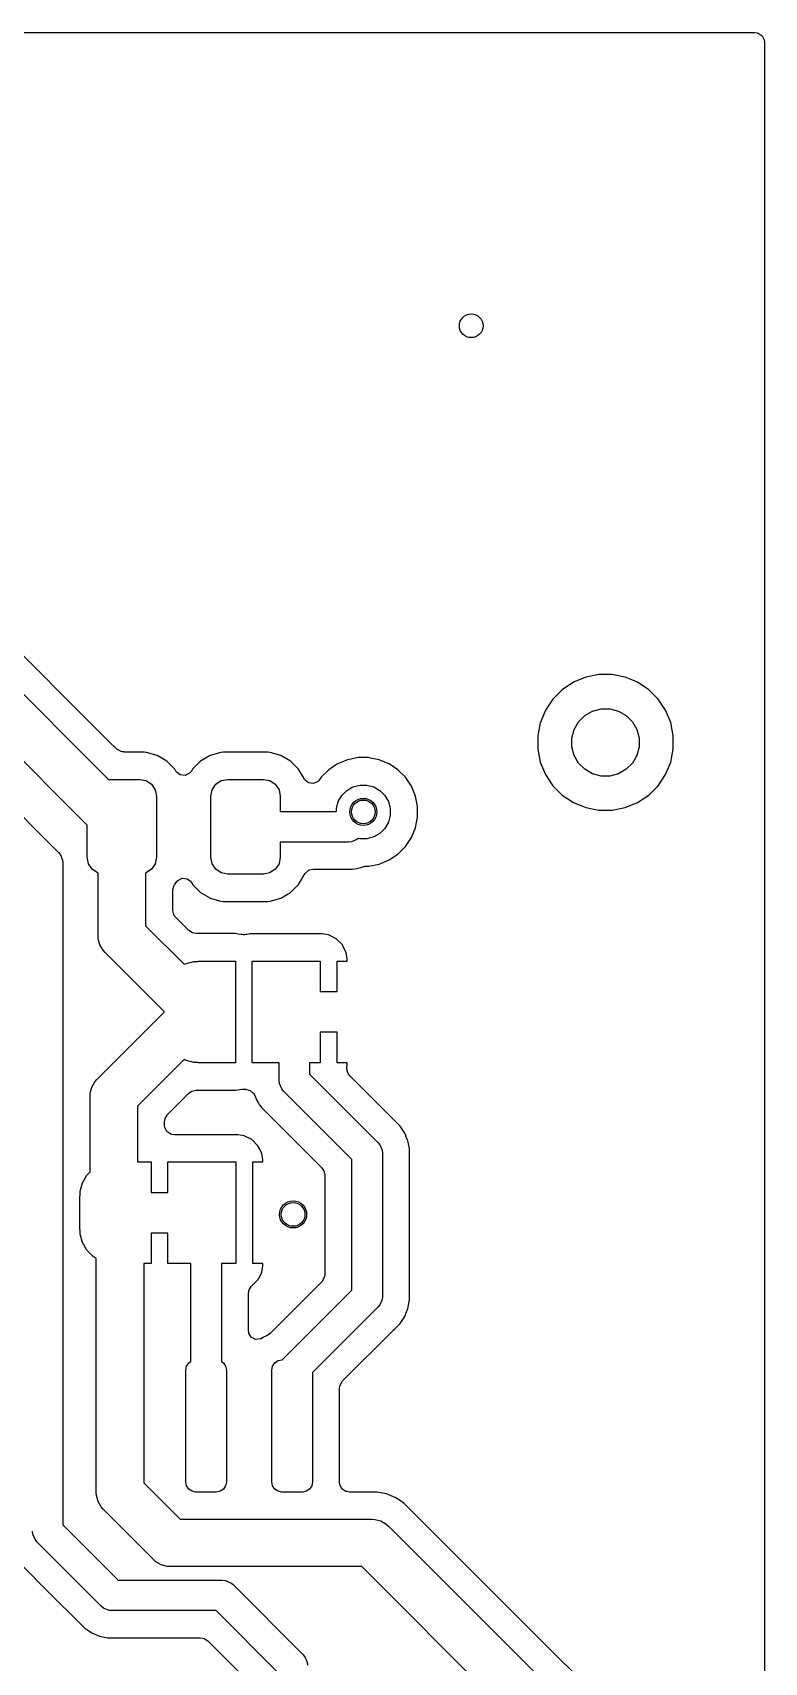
# Model space of a CAD drawing. Header units: inches. Extents: x 0.23 to 2.97, y 0.23 to 2.17.
# Drawn here: x 2.545 to 2.97, y 1.224 to 2.17 of the extents above; entities that cross this region are included whole.
import ezdxf

# ---------------------------------------------------------------- set-up
doc = ezdxf.new("R2010")
doc.units = ezdxf.units.IN
doc.header["$MEASUREMENT"] = 0
doc.layers.add('BLACK', color=250, linetype='CONTINUOUS')

msp = doc.modelspace()

# ---------------------------------------------------------------- linework, layer by layer
at = {"layer": 'BLACK', "linetype": 'CONTINUOUS'}
for p, q in [((1.57708, 2.1703), (2.96462, 2.1703)), ((2.96462, 2.1703), (2.96602, 2.17009)), ((2.96602, 2.17009), (2.96662, 2.16992)), ((2.96662, 2.16992), (2.96897, 2.16841)), ((2.96897, 2.16841), (2.96897, 2.16841)), ((2.96897, 2.16841), (2.96902, 2.16835)), ((2.96902, 2.16835), (2.97012, 2.16616)), ((2.97012, 2.16616), (2.97018, 2.16586)), ((2.97018, 2.16586), (2.9703, 2.1648)), ((2.9703, 2.1648), (2.9703, 0.23538)), ((2.58631, 1.76188), (2.43431, 1.91388)), ((2.42522, 1.90067), (2.58933, 1.73656)), ((2.5769, 1.71002), (2.40977, 1.87715)), ((2.42905, 1.82534), (2.56026, 1.69412)), ((2.85934, 1.79291), (2.85289, 1.7886)), ((2.86651, 1.79588), (2.85934, 1.79291)), ((2.87412, 1.79739), (2.86651, 1.79588)), ((2.86651, 1.79588), (2.86651, 1.79588)), ((2.88188, 1.79739), (2.87412, 1.79739)), ((2.87412, 1.79739), (2.87412, 1.79739)), ((2.88949, 1.79588), (2.88188, 1.79739)), ((2.88188, 1.79739), (2.88188, 1.79739)), ((2.89321, 1.79434), (2.88949, 1.79588)), ((2.88949, 1.79588), (2.88949, 1.79588)), ((2.89666, 1.79291), (2.89321, 1.79434)), ((2.90311, 1.7886), (2.89666, 1.79291)), ((2.8474, 1.78311), (2.84309, 1.77666)), ((2.85289, 1.7886), (2.8474, 1.78311)), ((2.8474, 1.78311), (2.8474, 1.78311)), ((2.85289, 1.7886), (2.85289, 1.7886)), ((2.9086, 1.78311), (2.90311, 1.7886)), ((2.91291, 1.77666), (2.9086, 1.78311)), ((2.84309, 1.77666), (2.84017, 1.76961)), ((2.86238, 1.76998), (2.86602, 1.77362)), ((2.86602, 1.77362), (2.87047, 1.77619)), ((2.87047, 1.77619), (2.87543, 1.77752)), ((2.87543, 1.77752), (2.88057, 1.77752)), ((2.88057, 1.77752), (2.88553, 1.77619)), ((2.88553, 1.77619), (2.88998, 1.77362)), ((2.88998, 1.77362), (2.89362, 1.76998)), ((2.91588, 1.76949), (2.91291, 1.77666)), ((2.58957, 1.75862), (2.58631, 1.76188)), ((2.84012, 1.76949), (2.83861, 1.76188)), ((2.83861, 1.76188), (2.83861, 1.75412)), ((2.84017, 1.76961), (2.84012, 1.76949)), ((2.84012, 1.76949), (2.84012, 1.76949)), ((2.85848, 1.76057), (2.85981, 1.76553)), ((2.85981, 1.76553), (2.86238, 1.76998)), ((2.89362, 1.76998), (2.89619, 1.76553)), ((2.89619, 1.76553), (2.89752, 1.76057)), ((2.91739, 1.76188), (2.91588, 1.76949)), ((2.91739, 1.75412), (2.91739, 1.76188)), ((2.59415, 1.75404), (2.58957, 1.75862)), ((2.5966, 1.7527), (2.59415, 1.75404)), ((2.59674, 1.75267), (2.5966, 1.7527)), ((2.59723, 1.75253), (2.59674, 1.75267)), ((2.59674, 1.75267), (2.59674, 1.75267)), ((2.59818, 1.75246), (2.59723, 1.75253)), ((2.59863, 1.75233), (2.59818, 1.75246)), ((2.61, 1.75233), (2.59863, 1.75233)), ((2.61011, 1.75232), (2.61, 1.75233)), ((2.61, 1.75233), (2.61, 1.75233)), ((2.61, 1.75233), (2.61, 1.75233)), ((2.61145, 1.75221), (2.61011, 1.75232)), ((2.61011, 1.75232), (2.61011, 1.75232)), ((2.61766, 1.75041), (2.61145, 1.75221)), ((2.65455, 1.75221), (2.64834, 1.75041)), ((2.65463, 1.75222), (2.65455, 1.75221)), ((2.65475, 1.75223), (2.65463, 1.75222)), ((2.65589, 1.75232), (2.65475, 1.75223)), ((2.656, 1.75233), (2.65589, 1.75232)), ((2.65589, 1.75232), (2.65589, 1.75232)), ((2.68185, 1.75233), (2.656, 1.75233)), ((2.656, 1.75233), (2.656, 1.75233)), ((2.68196, 1.75232), (2.68185, 1.75233)), ((2.68185, 1.75233), (2.68185, 1.75233)), ((2.6833, 1.75221), (2.68196, 1.75232)), ((2.68196, 1.75232), (2.68196, 1.75232)), ((2.68951, 1.75041), (2.6833, 1.75221)), ((2.83861, 1.75412), (2.84012, 1.74651)), ((2.85848, 1.75543), (2.85848, 1.76057)), ((2.85981, 1.75047), (2.85848, 1.75543)), ((2.89752, 1.75543), (2.89619, 1.75047)), ((2.89752, 1.76057), (2.89752, 1.75543)), ((2.91588, 1.74651), (2.91739, 1.75412)), ((2.62323, 1.74711), (2.61766, 1.75041)), ((2.62781, 1.74254), (2.62323, 1.74711)), ((2.62323, 1.74711), (2.62323, 1.74711)), ((2.62323, 1.74711), (2.62323, 1.74711)), ((2.62323, 1.74711), (2.62323, 1.74711)), ((2.62808, 1.74207), (2.62781, 1.74254)), ((2.6285, 1.74136), (2.62808, 1.74207)), ((2.62808, 1.74207), (2.62808, 1.74207)), ((2.63819, 1.74254), (2.63763, 1.74159)), ((2.64277, 1.74711), (2.63819, 1.74254)), ((2.63819, 1.74254), (2.63819, 1.74254)), ((2.63819, 1.74254), (2.63819, 1.74254)), ((2.63819, 1.74254), (2.63819, 1.74254)), ((2.64834, 1.75041), (2.64277, 1.74711)), ((2.64277, 1.74711), (2.64277, 1.74711)), ((2.64277, 1.74711), (2.64277, 1.74711)), ((2.64277, 1.74711), (2.64277, 1.74711)), ((2.69508, 1.74711), (2.68951, 1.75041)), ((2.69966, 1.74254), (2.69508, 1.74711)), ((2.69508, 1.74711), (2.69508, 1.74711)), ((2.69508, 1.74711), (2.69508, 1.74711)), ((2.69508, 1.74711), (2.69508, 1.74711)), ((2.70295, 1.73697), (2.69966, 1.74254)), ((2.69966, 1.74254), (2.69966, 1.74254)), ((2.69966, 1.74254), (2.69966, 1.74254)), ((2.69966, 1.74254), (2.69966, 1.74254)), ((2.71725, 1.74214), (2.71286, 1.73775)), ((2.72241, 1.74559), (2.71725, 1.74214)), ((2.71725, 1.74214), (2.71725, 1.74214)), ((2.72815, 1.74796), (2.72241, 1.74559)), ((2.73022, 1.74837), (2.72815, 1.74796)), ((2.72815, 1.74796), (2.72815, 1.74796)), ((2.72815, 1.74796), (2.72815, 1.74796)), ((2.73424, 1.74917), (2.73022, 1.74837)), ((2.74045, 1.74917), (2.73424, 1.74917)), ((2.73424, 1.74917), (2.73424, 1.74917)), ((2.73424, 1.74917), (2.73424, 1.74917)), ((2.74151, 1.74896), (2.74045, 1.74917)), ((2.74045, 1.74917), (2.74045, 1.74917)), ((2.74045, 1.74917), (2.74045, 1.74917)), ((2.74654, 1.74796), (2.74151, 1.74896)), ((2.75078, 1.7462), (2.74654, 1.74796)), ((2.74654, 1.74796), (2.74654, 1.74796)), ((2.74654, 1.74796), (2.74654, 1.74796)), ((2.75227, 1.74559), (2.75078, 1.7462)), ((2.75078, 1.7462), (2.75078, 1.7462)), ((2.75743, 1.74214), (2.75227, 1.74559)), ((2.76182, 1.73775), (2.75743, 1.74214)), ((2.84012, 1.74651), (2.84012, 1.74651)), ((2.84012, 1.74651), (2.84194, 1.74214)), ((2.84194, 1.74214), (2.84309, 1.73934)), ((2.86238, 1.74602), (2.85981, 1.75047)), ((2.86602, 1.74238), (2.86238, 1.74602)), ((2.87047, 1.73981), (2.86602, 1.74238)), ((2.88998, 1.74238), (2.88553, 1.73981)), ((2.89362, 1.74602), (2.88998, 1.74238)), ((2.89619, 1.75047), (2.89362, 1.74602)), ((2.91291, 1.73934), (2.91588, 1.74651)), ((2.58933, 1.73656), (2.60741, 1.73656)), ((2.60741, 1.73656), (2.61118, 1.73581)), ((2.61118, 1.73581), (2.61437, 1.73368)), ((2.61437, 1.73368), (2.6165, 1.73048)), ((2.62902, 1.74064), (2.6285, 1.74136)), ((2.62912, 1.74052), (2.62902, 1.74064)), ((2.63098, 1.73919), (2.62912, 1.74052)), ((2.63107, 1.73915), (2.63098, 1.73919)), ((2.63384, 1.73886), (2.63107, 1.73915)), ((2.63634, 1.74011), (2.63384, 1.73886)), ((2.63675, 1.74049), (2.63634, 1.74011)), ((2.63763, 1.74159), (2.63675, 1.74049)), ((2.6495, 1.73048), (2.65163, 1.73368)), ((2.65163, 1.73368), (2.65482, 1.73581)), ((2.65482, 1.73581), (2.65859, 1.73656)), ((2.65859, 1.73656), (2.67926, 1.73656)), ((2.67926, 1.73656), (2.68303, 1.73581)), ((2.68303, 1.73581), (2.68622, 1.73368)), ((2.68622, 1.73368), (2.68835, 1.73048)), ((2.70303, 1.73683), (2.70295, 1.73697)), ((2.70295, 1.73697), (2.70295, 1.73697)), ((2.70304, 1.73684), (2.70303, 1.73683)), ((2.70329, 1.73643), (2.70304, 1.73684)), ((2.70352, 1.73611), (2.70329, 1.73643)), ((2.70541, 1.73453), (2.70352, 1.73611)), ((2.70817, 1.73408), (2.70541, 1.73453)), ((2.71073, 1.7352), (2.70817, 1.73408)), ((2.71115, 1.73555), (2.71073, 1.7352)), ((2.7121, 1.7366), (2.71115, 1.73555)), ((2.71286, 1.73775), (2.7121, 1.7366)), ((2.71286, 1.73775), (2.71286, 1.73775)), ((2.71286, 1.73775), (2.71286, 1.73775)), ((2.73132, 1.73221), (2.73529, 1.73327)), ((2.73529, 1.73327), (2.7394, 1.73327)), ((2.7394, 1.73327), (2.74337, 1.73221)), ((2.76527, 1.73259), (2.76182, 1.73775)), ((2.76765, 1.72685), (2.76527, 1.73259)), ((2.84309, 1.73934), (2.8474, 1.73289)), ((2.8474, 1.73289), (2.85289, 1.7274)), ((2.87543, 1.73848), (2.87047, 1.73981)), ((2.88057, 1.73848), (2.87543, 1.73848)), ((2.88553, 1.73981), (2.88057, 1.73848)), ((2.90311, 1.7274), (2.9086, 1.73289)), ((2.9086, 1.73289), (2.91291, 1.73934)), ((2.6165, 1.73048), (2.61725, 1.72672)), ((2.61725, 1.72672), (2.61725, 1.69128)), ((2.64875, 1.72672), (2.6495, 1.73048)), ((2.64875, 1.69128), (2.64875, 1.72672)), ((2.68835, 1.73048), (2.6891, 1.72672)), ((2.6891, 1.72672), (2.6891, 1.71786)), ((2.72173, 1.71971), (2.72279, 1.72368)), ((2.72279, 1.72368), (2.72485, 1.72724)), ((2.72485, 1.72724), (2.72776, 1.73015)), ((2.72776, 1.73015), (2.73132, 1.73221)), ((2.74337, 1.73221), (2.74693, 1.73015)), ((2.74693, 1.73015), (2.74984, 1.72724)), ((2.74984, 1.72724), (2.75189, 1.72368)), ((2.75189, 1.72368), (2.75296, 1.71971)), ((2.76886, 1.72076), (2.76765, 1.72685)), ((2.85289, 1.7274), (2.85934, 1.72309)), ((2.85934, 1.72309), (2.86651, 1.72012)), ((2.88949, 1.72012), (2.89666, 1.72309)), ((2.89666, 1.72309), (2.90311, 1.7274)), ((2.6891, 1.71786), (2.72173, 1.71786)), ((2.72173, 1.71786), (2.72173, 1.71971)), ((2.75296, 1.7156), (2.75189, 1.71163)), ((2.75296, 1.71971), (2.75296, 1.7156)), ((2.76765, 1.70846), (2.76886, 1.71455)), ((2.76886, 1.71455), (2.76886, 1.72076)), ((2.86651, 1.72012), (2.87412, 1.71861)), ((2.87412, 1.71861), (2.88188, 1.71861)), ((2.88188, 1.71861), (2.88949, 1.72012)), ((2.5769, 1.69128), (2.5769, 1.71002)), ((2.74693, 1.70516), (2.74337, 1.70311)), ((2.74984, 1.70807), (2.74693, 1.70516)), ((2.75189, 1.71163), (2.74984, 1.70807)), ((2.76527, 1.70273), (2.76765, 1.70846)), ((2.72869, 1.70014), (2.6891, 1.70014)), ((2.6891, 1.70014), (2.6891, 1.69128)), ((2.73041, 1.70031), (2.72869, 1.70014)), ((2.73361, 1.70163), (2.73041, 1.70031)), ((2.73041, 1.70031), (2.73041, 1.70031)), ((2.7344, 1.70228), (2.73361, 1.70163)), ((2.73529, 1.70204), (2.7344, 1.70228)), ((2.7394, 1.70204), (2.73529, 1.70204)), ((2.74337, 1.70311), (2.7394, 1.70204)), ((2.75743, 1.69318), (2.76182, 1.69757)), ((2.76182, 1.69757), (2.76527, 1.70273)), ((2.56026, 1.69412), (2.56137, 1.69278)), ((2.56137, 1.69278), (2.56137, 1.69278)), ((2.56137, 1.69278), (2.56269, 1.68959)), ((2.56269, 1.68959), (2.56286, 1.68786)), ((2.56286, 1.68786), (2.56286, 1.48786)), ((2.57765, 1.68752), (2.5769, 1.69128)), ((2.57978, 1.68432), (2.57765, 1.68752)), ((2.6165, 1.68752), (2.61437, 1.68432)), ((2.61725, 1.69128), (2.6165, 1.68752)), ((2.6495, 1.68752), (2.64875, 1.69128)), ((2.65163, 1.68432), (2.6495, 1.68752)), ((2.68835, 1.68752), (2.68622, 1.68432)), ((2.6891, 1.69128), (2.68835, 1.68752)), ((2.73349, 1.68485), (2.73587, 1.68532)), ((2.73587, 1.68532), (2.73649, 1.68558)), ((2.73649, 1.68558), (2.73742, 1.68586)), ((2.73742, 1.68586), (2.7379, 1.68595)), ((2.7379, 1.68595), (2.73836, 1.68605)), ((2.73836, 1.68605), (2.73933, 1.68614)), ((2.73933, 1.68614), (2.74045, 1.68614)), ((2.74045, 1.68614), (2.74654, 1.68735)), ((2.74045, 1.68614), (2.74045, 1.68614)), ((2.74654, 1.68735), (2.75227, 1.68973)), ((2.75227, 1.68973), (2.75743, 1.69318)), ((2.58297, 1.68219), (2.57978, 1.68432)), ((2.5833, 1.68213), (2.58297, 1.68219)), ((2.5833, 1.64576), (2.5833, 1.68213)), ((2.61118, 1.68219), (2.61085, 1.68213)), ((2.61085, 1.68213), (2.61085, 1.65146)), ((2.61437, 1.68432), (2.61118, 1.68219)), ((2.62781, 1.67546), (2.62837, 1.67641)), ((2.62837, 1.67641), (2.62925, 1.67751)), ((2.62925, 1.67751), (2.62966, 1.67789)), ((2.62966, 1.67789), (2.63215, 1.67914)), ((2.63215, 1.67914), (2.63493, 1.67885)), ((2.63493, 1.67885), (2.63502, 1.67881)), ((2.63502, 1.67881), (2.63688, 1.67748)), ((2.63688, 1.67748), (2.63698, 1.67736)), ((2.63698, 1.67736), (2.6375, 1.67664)), ((2.6375, 1.67664), (2.63811, 1.6756)), ((2.63811, 1.6756), (2.63819, 1.67546)), ((2.65482, 1.68219), (2.65163, 1.68432)), ((2.65859, 1.68144), (2.65482, 1.68219)), ((2.67926, 1.68144), (2.65859, 1.68144)), ((2.68303, 1.68219), (2.67926, 1.68144)), ((2.68622, 1.68432), (2.68303, 1.68219)), ((2.69966, 1.67546), (2.702, 1.67943)), ((2.702, 1.67943), (2.70209, 1.67958)), ((2.70209, 1.67958), (2.70223, 1.67971)), ((2.7022, 1.67973), (2.70318, 1.68127)), ((2.70223, 1.67971), (2.7022, 1.67973)), ((2.70318, 1.68127), (2.7036, 1.68193)), ((2.70318, 1.68127), (2.70318, 1.68127)), ((2.7036, 1.68193), (2.70571, 1.68376)), ((2.70571, 1.68376), (2.70591, 1.68386)), ((2.70591, 1.68386), (2.70605, 1.68392)), ((2.70605, 1.68392), (2.70813, 1.68437)), ((2.70813, 1.68437), (2.73111, 1.68437)), ((2.73111, 1.68437), (2.73349, 1.68485)), ((2.73111, 1.68437), (2.73111, 1.68437)), ((2.62662, 1.67152), (2.62682, 1.67292)), ((2.62662, 1.66047), (2.62662, 1.67152)), ((2.62682, 1.67292), (2.62686, 1.67304)), ((2.62686, 1.67304), (2.62716, 1.67407)), ((2.62716, 1.67407), (2.62765, 1.6752)), ((2.62765, 1.6752), (2.62781, 1.67546)), ((2.62781, 1.67546), (2.62781, 1.67546)), ((2.63819, 1.67546), (2.64277, 1.67089)), ((2.64277, 1.67089), (2.64277, 1.67089)), ((2.64277, 1.67089), (2.64277, 1.67089)), ((2.64277, 1.67089), (2.64277, 1.67089)), ((2.64277, 1.67089), (2.64822, 1.66766)), ((2.64822, 1.66766), (2.64833, 1.6676)), ((2.64833, 1.6676), (2.64837, 1.66758)), ((2.64837, 1.66758), (2.65455, 1.66579)), ((2.6833, 1.66579), (2.68951, 1.66759)), ((2.68951, 1.66759), (2.69508, 1.67089)), ((2.69508, 1.67089), (2.69966, 1.67546)), ((2.62723, 1.65809), (2.62662, 1.66047)), ((2.62773, 1.65717), (2.62723, 1.65809)), ((2.62858, 1.65604), (2.62773, 1.65717)), ((2.65455, 1.66579), (2.656, 1.66567)), ((2.656, 1.66567), (2.656, 1.66567)), ((2.656, 1.66567), (2.68185, 1.66567)), ((2.68185, 1.66567), (2.6833, 1.66579)), ((2.68185, 1.66567), (2.68185, 1.66567)), ((2.61085, 1.65146), (2.63319, 1.62913)), ((2.63591, 1.64871), (2.62858, 1.65604)), ((2.63802, 1.64746), (2.63591, 1.64871)), ((2.63903, 1.64716), (2.63802, 1.64746)), ((2.64042, 1.64696), (2.63903, 1.64716)), ((2.58341, 1.64396), (2.5833, 1.64576)), ((2.58434, 1.64048), (2.58341, 1.64396)), ((2.58614, 1.63737), (2.58434, 1.64048)), ((2.66302, 1.64696), (2.64042, 1.64696)), ((2.6646, 1.64671), (2.66302, 1.64696)), ((2.66622, 1.64645), (2.6646, 1.64671)), ((2.6646, 1.64671), (2.6646, 1.64671)), ((2.66678, 1.64636), (2.66622, 1.64645)), ((2.66755, 1.6463), (2.66678, 1.64636)), ((2.66832, 1.6463), (2.66755, 1.6463)), ((2.6691, 1.64636), (2.66832, 1.6463)), ((2.6696, 1.64644), (2.6691, 1.64636)), ((2.67162, 1.64676), (2.6696, 1.64644)), ((2.71347, 1.64676), (2.67162, 1.64676)), ((2.67162, 1.64676), (2.67162, 1.64676)), ((2.71716, 1.64618), (2.71347, 1.64676)), ((2.71347, 1.64676), (2.71347, 1.64676)), ((2.71795, 1.64578), (2.71716, 1.64618)), ((2.72161, 1.64391), (2.71795, 1.64578)), ((2.72514, 1.64038), (2.72161, 1.64391)), ((2.72587, 1.63896), (2.72514, 1.64038)), ((2.72514, 1.64038), (2.72514, 1.64038)), ((2.72514, 1.64038), (2.72514, 1.64038)), ((2.72741, 1.63593), (2.72587, 1.63896)), ((2.58733, 1.63601), (2.58614, 1.63737)), ((2.62168, 1.60167), (2.58733, 1.63601)), ((2.63319, 1.62913), (2.63383, 1.6295)), ((2.63383, 1.6295), (2.63879, 1.63083)), ((2.63879, 1.63083), (2.64136, 1.63083)), ((2.64136, 1.63083), (2.64136, 1.631)), ((2.64136, 1.631), (2.66302, 1.631)), ((2.66302, 1.631), (2.66302, 1.57194)), ((2.67286, 1.57194), (2.67286, 1.631)), ((2.67286, 1.631), (2.71223, 1.631)), ((2.71223, 1.631), (2.71223, 1.61328)), ((2.72207, 1.61328), (2.72207, 1.631)), ((2.72207, 1.631), (2.728, 1.631)), ((2.728, 1.63224), (2.72741, 1.63593)), ((2.728, 1.631), (2.728, 1.63224)), ((2.71223, 1.61328), (2.72207, 1.61328)), ((2.58262, 1.56221), (2.62168, 1.60127)), ((2.62168, 1.60127), (2.62168, 1.60167)), ((2.72207, 1.58966), (2.71223, 1.58966)), ((2.71223, 1.58966), (2.71223, 1.57194)), ((2.72207, 1.57194), (2.72207, 1.58966)), ((2.63319, 1.57381), (2.60614, 1.54676)), ((2.63383, 1.57344), (2.63319, 1.57381)), ((2.63879, 1.57211), (2.63383, 1.57344)), ((2.64136, 1.57211), (2.63879, 1.57211)), ((2.64136, 1.57194), (2.64136, 1.57211)), ((2.66302, 1.57194), (2.64136, 1.57194)), ((2.68841, 1.57194), (2.67286, 1.57194)), ((2.68841, 1.56167), (2.68841, 1.57194)), ((2.71223, 1.57194), (2.70613, 1.57194)), ((2.70613, 1.57194), (2.70613, 1.56534)), ((2.728, 1.57194), (2.72207, 1.57194)), ((2.728, 1.5707), (2.728, 1.57194)), ((2.58143, 1.56086), (2.58262, 1.56221)), ((2.70613, 1.56534), (2.74581, 1.52566)), ((2.72773, 1.56848), (2.72779, 1.56939)), ((2.72773, 1.5683), (2.72773, 1.56848)), ((2.72834, 1.56606), (2.72773, 1.5683)), ((2.72779, 1.56939), (2.728, 1.5707)), ((2.72874, 1.56532), (2.72834, 1.56606)), ((2.72877, 1.56528), (2.72874, 1.56532)), ((2.72961, 1.56415), (2.72877, 1.56528)), ((2.75867, 1.53509), (2.72961, 1.56415)), ((2.57858, 1.55247), (2.5787, 1.55427)), ((2.5787, 1.55427), (2.57963, 1.55774)), ((2.57963, 1.55774), (2.58143, 1.56086)), ((2.62366, 1.54198), (2.6357, 1.55402)), ((2.6357, 1.55402), (2.63683, 1.55487)), ((2.63683, 1.55487), (2.63775, 1.55537)), ((2.63775, 1.55537), (2.64013, 1.55598)), ((2.64013, 1.55598), (2.66302, 1.55598)), ((2.66302, 1.55598), (2.66564, 1.55639)), ((2.66302, 1.55598), (2.66302, 1.55598)), ((2.66564, 1.55639), (2.66678, 1.55657)), ((2.66678, 1.55657), (2.66755, 1.55663)), ((2.66755, 1.55663), (2.66832, 1.55663)), ((2.66832, 1.55663), (2.6691, 1.55657)), ((2.6691, 1.55657), (2.66953, 1.5565)), ((2.66953, 1.5565), (2.67088, 1.55609)), ((2.67088, 1.55609), (2.67159, 1.55575)), ((2.67159, 1.55575), (2.67351, 1.55414)), ((2.67351, 1.55414), (2.67372, 1.55385)), ((2.67372, 1.55385), (2.67426, 1.55287)), ((2.67426, 1.55287), (2.67544, 1.55)), ((2.68858, 1.55994), (2.68841, 1.56167)), ((2.6899, 1.55675), (2.68858, 1.55994)), ((2.68858, 1.55994), (2.68858, 1.55994)), ((2.691, 1.5554), (2.6899, 1.55675)), ((2.73069, 1.51572), (2.691, 1.5554)), ((2.57858, 1.50852), (2.57858, 1.55247)), ((2.60614, 1.54676), (2.60614, 1.51439)), ((2.67544, 1.55), (2.67544, 1.55)), ((2.67544, 1.55), (2.67612, 1.549)), ((2.67612, 1.549), (2.67612, 1.549)), ((2.67612, 1.549), (2.67612, 1.549)), ((2.67612, 1.549), (2.67642, 1.54854)), ((2.67642, 1.54854), (2.67682, 1.54773)), ((2.67682, 1.54773), (2.67729, 1.54724)), ((2.67729, 1.54724), (2.67814, 1.54597)), ((2.67814, 1.54597), (2.67814, 1.54597)), ((2.67814, 1.54597), (2.67814, 1.54597)), ((2.67814, 1.54597), (2.67814, 1.54597)), ((2.67814, 1.54597), (2.68192, 1.54219)), ((2.62191, 1.53746), (2.62211, 1.53886)), ((2.62191, 1.53565), (2.62191, 1.53746)), ((2.62202, 1.53459), (2.62191, 1.53565)), ((2.62209, 1.53429), (2.62202, 1.53459)), ((2.62319, 1.5321), (2.62209, 1.53429)), ((2.62211, 1.53886), (2.62241, 1.53987)), ((2.62241, 1.53987), (2.62366, 1.54198)), ((2.68192, 1.54219), (2.68192, 1.54219)), ((2.68192, 1.54219), (2.68192, 1.54219)), ((2.68192, 1.54219), (2.71296, 1.51115)), ((2.76137, 1.53106), (2.75867, 1.53509)), ((2.62323, 1.53204), (2.62319, 1.5321)), ((2.62559, 1.53053), (2.62323, 1.53204)), ((2.62323, 1.53204), (2.62323, 1.53204)), ((2.62619, 1.53035), (2.62559, 1.53053)), ((2.62758, 1.53015), (2.62619, 1.53035)), ((2.66447, 1.53015), (2.62758, 1.53015)), ((2.66724, 1.52971), (2.66447, 1.53015)), ((2.66447, 1.53015), (2.66447, 1.53015)), ((2.66816, 1.52957), (2.66724, 1.52971)), ((2.66852, 1.52939), (2.66816, 1.52957)), ((2.67261, 1.5273), (2.66852, 1.52939)), ((2.67614, 1.52377), (2.67261, 1.5273)), ((2.74581, 1.52566), (2.74691, 1.52431)), ((2.74691, 1.52431), (2.74823, 1.52112)), ((2.76195, 1.52964), (2.76137, 1.53106)), ((2.76206, 1.52939), (2.76195, 1.52964)), ((2.76195, 1.52964), (2.76195, 1.52964)), ((2.76307, 1.52694), (2.76206, 1.52939)), ((2.7631, 1.52687), (2.76307, 1.52694)), ((2.76307, 1.52694), (2.76307, 1.52694)), ((2.76322, 1.52657), (2.7631, 1.52687)), ((2.7631, 1.52687), (2.7631, 1.52687)), ((2.7631, 1.52687), (2.7631, 1.52687)), ((2.76411, 1.52212), (2.76322, 1.52657)), ((2.67714, 1.52182), (2.67614, 1.52377)), ((2.67614, 1.52377), (2.67614, 1.52377)), ((2.67614, 1.52377), (2.67614, 1.52377)), ((2.67841, 1.51932), (2.67714, 1.52182)), ((2.679, 1.51563), (2.67841, 1.51932)), ((2.679, 1.51439), (2.679, 1.51563)), ((2.73069, 1.43991), (2.73069, 1.51572)), ((2.74823, 1.52112), (2.7484, 1.51939)), ((2.7484, 1.51939), (2.7484, 1.43624)), ((2.76414, 1.52201), (2.76411, 1.52212)), ((2.76417, 1.52182), (2.76414, 1.52201)), ((2.76417, 1.51666), (2.76417, 1.52182)), ((2.76417, 1.43867), (2.76417, 1.51666)), ((2.76417, 1.51666), (2.76417, 1.51666)), ((2.57418, 1.50223), (2.57674, 1.50668)), ((2.57674, 1.50668), (2.57858, 1.50852)), ((2.60614, 1.51439), (2.61402, 1.51439)), ((2.61402, 1.51439), (2.61402, 1.49667)), ((2.62386, 1.49667), (2.62386, 1.51439)), ((2.62386, 1.51439), (2.66323, 1.51439)), ((2.66323, 1.51439), (2.66323, 1.45533)), ((2.67307, 1.45533), (2.67307, 1.51439)), ((2.67307, 1.51439), (2.679, 1.51439)), ((2.71296, 1.51115), (2.71381, 1.51002)), ((2.71381, 1.51002), (2.71431, 1.50909)), ((2.71431, 1.50909), (2.71492, 1.50672)), ((2.71492, 1.50672), (2.71492, 1.44921)), ((2.57285, 1.49727), (2.57418, 1.50223)), ((2.57285, 1.4947), (2.57285, 1.49727)), ((2.61402, 1.49667), (2.62386, 1.49667)), ((2.56286, 1.48786), (2.56286, 1.3036)), ((2.57268, 1.47502), (2.57268, 1.4947)), ((2.57268, 1.4947), (2.57285, 1.4947)), ((2.57285, 1.47502), (2.57268, 1.47502)), ((2.57285, 1.47245), (2.57285, 1.47502)), ((2.57418, 1.46748), (2.57285, 1.47245)), ((2.57674, 1.46303), (2.57418, 1.46748)), ((2.62386, 1.47305), (2.61402, 1.47305)), ((2.61402, 1.47305), (2.61402, 1.45533)), ((2.62386, 1.45533), (2.62386, 1.47305)), ((2.58038, 1.4594), (2.57674, 1.46303)), ((2.58222, 1.45834), (2.58038, 1.4594)), ((2.58222, 1.361), (2.58222, 1.45834)), ((2.61402, 1.45533), (2.60978, 1.45533)), ((2.60978, 1.45533), (2.60978, 1.361)), ((2.63714, 1.45533), (2.62386, 1.45533)), ((2.63714, 1.39847), (2.63714, 1.45533)), ((2.66323, 1.45533), (2.65486, 1.45533)), ((2.65486, 1.45533), (2.65486, 1.39847)), ((2.679, 1.45533), (2.67307, 1.45533)), ((2.67654, 1.44673), (2.67841, 1.4504)), ((2.67841, 1.4504), (2.679, 1.45409)), ((2.67841, 1.4504), (2.67841, 1.4504)), ((2.67841, 1.4504), (2.67841, 1.4504)), ((2.679, 1.45409), (2.679, 1.45533)), ((2.71492, 1.44921), (2.71472, 1.44781)), ((2.67063, 1.43773), (2.67083, 1.43913)), ((2.67083, 1.43913), (2.67108, 1.43998)), ((2.67108, 1.43998), (2.67223, 1.44199)), ((2.67223, 1.44199), (2.67235, 1.44212)), ((2.67235, 1.44212), (2.6729, 1.4427)), ((2.67235, 1.44212), (2.67235, 1.44212)), ((2.6729, 1.4427), (2.673, 1.4428)), ((2.673, 1.4428), (2.67614, 1.44595)), ((2.67614, 1.44595), (2.67615, 1.44596)), ((2.67614, 1.44595), (2.67614, 1.44595)), ((2.67615, 1.44596), (2.67651, 1.44666)), ((2.67651, 1.44666), (2.67654, 1.44673)), ((2.71317, 1.44469), (2.68319, 1.41471)), ((2.69016, 1.39939), (2.73069, 1.43991)), ((2.71442, 1.4468), (2.71317, 1.44469)), ((2.71472, 1.44781), (2.71442, 1.4468)), ((2.67063, 1.41654), (2.67063, 1.43773)), ((2.74581, 1.42998), (2.70781, 1.39198)), ((2.74691, 1.43132), (2.74581, 1.42998)), ((2.74823, 1.43451), (2.74691, 1.43132)), ((2.7484, 1.43624), (2.74823, 1.43451)), ((2.74823, 1.43451), (2.74823, 1.43451)), ((2.76322, 1.42906), (2.76405, 1.43322)), ((2.76405, 1.43322), (2.76417, 1.43382)), ((2.76417, 1.43382), (2.76417, 1.43867)), ((2.75578, 1.41765), (2.75867, 1.42054)), ((2.75867, 1.42054), (2.76137, 1.42458)), ((2.76137, 1.42458), (2.76209, 1.42633)), ((2.76209, 1.42633), (2.76304, 1.42861)), ((2.76304, 1.42861), (2.76319, 1.42897)), ((2.76304, 1.42861), (2.76304, 1.42861)), ((2.76319, 1.42897), (2.76322, 1.42906)), ((2.76322, 1.42906), (2.76322, 1.42906)), ((2.76322, 1.42906), (2.76322, 1.42906)), ((2.67078, 1.41529), (2.67063, 1.41654)), ((2.67088, 1.41492), (2.67078, 1.41529)), ((2.6722, 1.41263), (2.67088, 1.41492)), ((2.67466, 1.4113), (2.6722, 1.41263)), ((2.67745, 1.41152), (2.67466, 1.4113)), ((2.6779, 1.41169), (2.67745, 1.41152)), ((2.6789, 1.41234), (2.6779, 1.41169)), ((2.67895, 1.41227), (2.6789, 1.41234)), ((2.67937, 1.41255), (2.67895, 1.41227)), ((2.68067, 1.41306), (2.67937, 1.41255)), ((2.68157, 1.41353), (2.68067, 1.41306)), ((2.6824, 1.41407), (2.68157, 1.41353)), ((2.68319, 1.41471), (2.6824, 1.41407)), ((2.72533, 1.3872), (2.75481, 1.41669)), ((2.75481, 1.41669), (2.75482, 1.41669)), ((2.75482, 1.41669), (2.75488, 1.41675)), ((2.75488, 1.41675), (2.75578, 1.41765)), ((2.63419, 1.39348), (2.63464, 1.39574)), ((2.63419, 1.32852), (2.63419, 1.39348)), ((2.63464, 1.39574), (2.63592, 1.39766)), ((2.63592, 1.39766), (2.63714, 1.39847)), ((2.65486, 1.39847), (2.65608, 1.39766)), ((2.65608, 1.39766), (2.65736, 1.39574)), ((2.65736, 1.39574), (2.65781, 1.39348)), ((2.65781, 1.39348), (2.65781, 1.32852)), ((2.68419, 1.39348), (2.68464, 1.39574)), ((2.68419, 1.32852), (2.68419, 1.39348)), ((2.68464, 1.39574), (2.68592, 1.39766)), ((2.68592, 1.39766), (2.68783, 1.39894)), ((2.68783, 1.39894), (2.69009, 1.39939)), ((2.69009, 1.39939), (2.69016, 1.39939)), ((2.70781, 1.39198), (2.70781, 1.32852)), ((2.72358, 1.38268), (2.72378, 1.38408)), ((2.72358, 1.32813), (2.72358, 1.38268)), ((2.72378, 1.38408), (2.72408, 1.38509)), ((2.72408, 1.38509), (2.72533, 1.3872)), ((2.58222, 1.32234), (2.58222, 1.361)), ((2.60978, 1.361), (2.60978, 1.32805)), ((2.60978, 1.32805), (2.63096, 1.30687)), ((2.63464, 1.32626), (2.63419, 1.32852)), ((2.63592, 1.32434), (2.63464, 1.32626)), ((2.65736, 1.32626), (2.65608, 1.32434)), ((2.65781, 1.32852), (2.65736, 1.32626)), ((2.68464, 1.32626), (2.68419, 1.32852)), ((2.68592, 1.32434), (2.68464, 1.32626)), ((2.70736, 1.32626), (2.70608, 1.32434)), ((2.70781, 1.32852), (2.70736, 1.32626)), ((2.72369, 1.32707), (2.72358, 1.32813)), ((2.72376, 1.32677), (2.72369, 1.32707)), ((2.72486, 1.32458), (2.72376, 1.32677)), ((2.58234, 1.32054), (2.58222, 1.32234)), ((2.58327, 1.31707), (2.58234, 1.32054)), ((2.58507, 1.31395), (2.58327, 1.31707)), ((2.63783, 1.32306), (2.63592, 1.32434)), ((2.64009, 1.32261), (2.63783, 1.32306)), ((2.65191, 1.32261), (2.64009, 1.32261)), ((2.65417, 1.32306), (2.65191, 1.32261)), ((2.65608, 1.32434), (2.65417, 1.32306)), ((2.68783, 1.32306), (2.68592, 1.32434)), ((2.69009, 1.32261), (2.68783, 1.32306)), ((2.70191, 1.32261), (2.69009, 1.32261)), ((2.70417, 1.32306), (2.70191, 1.32261)), ((2.70608, 1.32434), (2.70417, 1.32306)), ((2.7249, 1.32452), (2.72486, 1.32458)), ((2.72725, 1.32301), (2.7249, 1.32452)), ((2.7249, 1.32452), (2.7249, 1.32452)), ((2.72785, 1.32283), (2.72725, 1.32301)), ((2.72925, 1.32263), (2.72785, 1.32283)), ((2.74, 1.32263), (2.72925, 1.32263)), ((2.74009, 1.32261), (2.74, 1.32263)), ((2.7452, 1.32261), (2.74009, 1.32261)), ((2.75081, 1.3215), (2.7452, 1.32261)), ((2.75618, 1.31927), (2.75081, 1.3215)), ((2.75081, 1.3215), (2.75081, 1.3215)), ((2.75618, 1.31927), (2.75618, 1.31927)), ((2.75618, 1.31927), (2.75618, 1.31927)), ((2.75895, 1.31742), (2.75619, 1.31927)), ((2.75619, 1.31927), (2.75618, 1.31927)), ((2.76102, 1.31604), (2.75895, 1.31742)), ((2.75895, 1.31742), (2.75895, 1.31742)), ((2.84127, 1.23579), (2.76102, 1.31604)), ((2.76102, 1.31604), (2.76102, 1.31604)), ((2.58626, 1.3126), (2.58507, 1.31395)), ((2.61551, 1.28334), (2.58626, 1.3126)), ((2.63096, 1.30687), (2.74219, 1.30687)), ((2.74219, 1.30687), (2.74399, 1.30675)), ((2.74399, 1.30675), (2.74746, 1.30582)), ((2.54531, 1.2982), (2.54514, 1.29993)), ((2.54663, 1.29501), (2.54531, 1.2982)), ((2.54531, 1.2982), (2.54531, 1.2982)), ((2.56286, 1.3036), (2.59502, 1.27143)), ((2.74746, 1.30582), (2.75058, 1.30402)), ((2.75058, 1.30402), (2.75193, 1.30283)), ((2.75193, 1.30283), (2.85874, 1.19602)), ((2.54774, 1.29367), (2.54663, 1.29501)), ((2.58509, 1.25631), (2.54774, 1.29367)), ((2.53858, 1.28052), (2.55533, 1.26377)), ((2.61687, 1.28215), (2.61551, 1.28334)), ((2.61998, 1.28036), (2.61687, 1.28215)), ((2.62346, 1.27942), (2.61998, 1.28036)), ((2.62525, 1.27931), (2.62346, 1.27942)), ((2.73648, 1.27931), (2.62525, 1.27931)), ((2.83522, 1.18057), (2.73648, 1.27931)), ((2.59502, 1.27143), (2.65543, 1.27143)), ((2.65543, 1.27143), (2.65715, 1.27126)), ((2.65715, 1.27126), (2.65715, 1.27126)), ((2.65715, 1.27126), (2.66035, 1.26994)), ((2.66035, 1.26994), (2.66169, 1.26884)), ((2.66169, 1.26884), (2.70226, 1.22826)), ((2.55533, 1.26377), (2.57223, 1.24688)), ((2.58643, 1.25521), (2.58509, 1.25631)), ((2.58963, 1.25389), (2.58643, 1.25521)), ((2.58643, 1.25521), (2.58643, 1.25521)), ((2.59136, 1.25372), (2.58963, 1.25389)), ((2.65176, 1.25372), (2.59136, 1.25372)), ((2.68714, 1.21833), (2.65176, 1.25372)), ((2.57223, 1.24688), (2.57223, 1.24688)), ((2.57223, 1.24688), (2.57566, 1.24345)), ((2.57566, 1.24345), (2.57913, 1.24113)), ((2.57913, 1.24113), (2.57969, 1.24075)), ((2.57969, 1.24075), (2.58417, 1.2389)), ((2.58417, 1.2389), (2.58893, 1.23795)), ((2.58893, 1.23795), (2.58893, 1.23795)), ((2.58893, 1.23795), (2.64246, 1.23795)), ((2.64246, 1.23795), (2.64385, 1.23775)), ((2.64385, 1.23775), (2.64486, 1.23745)), ((2.64486, 1.23745), (2.64697, 1.2362)), ((2.64697, 1.2362), (2.66902, 1.21415)), ((2.86784, 1.20923), (2.84127, 1.23579)), ((2.70226, 1.22826), (2.70337, 1.22692)), ((2.70337, 1.22692), (2.70463, 1.22387)), ((2.70463, 1.22387), (2.70469, 1.22373)), ((2.70469, 1.22373), (2.70486, 1.222))]:
    msp.add_line(p, q, dxfattribs=at)
at = {"layer": 'BLACK'}
for centre, radius in [((2.8, 2), 0.00689), ((2.73734, 1.71766), 0.00787), ((2.69654, 1.48386), 0.00787)]:
    msp.add_circle(centre, radius, dxfattribs=at)
at = {"layer": 'WHITE'}
for centre in [(2.8, 2), (2.73734, 1.71766), (2.69654, 1.48386)]:
    msp.add_circle(centre, 0.00689, dxfattribs=at)

doc.saveas('drawing.dxf')
